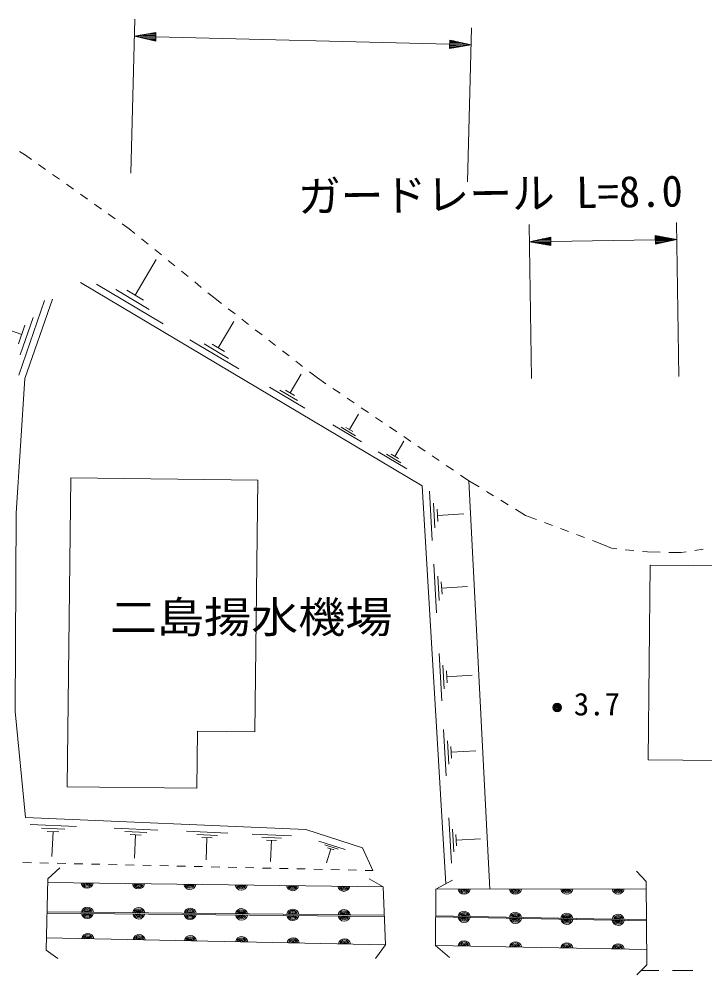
# Model space of a CAD drawing. Units: millimetres, scale not verified. Extents: x 40000 to 680000, y 20000 to 380000.
# Drawn here: x 171442 to 211502, y 272716 to 328536 of the extents above; entities that cross this region are included whole.
import ezdxf
from ezdxf.enums import TextEntityAlignment as Align

# ---------------------------------------------------------------- set-up
doc = ezdxf.new("R2010")
doc.units = ezdxf.units.MM
doc.header["$LTSCALE"] = 1000
doc.layers.add('M-BGD', color=7, linetype='Continuous', lineweight=13)
doc.layers.add('M-STR-HTXT', color=7, linetype='Continuous', lineweight=13)
doc.styles.add('ＭＳ ゴシック', font='')
doc.styles.get('ＭＳ ゴシック').set_extended_font_data('MS Gothic')

msp = doc.modelspace()

# ---------------------------------------------------------------- linework, layer by layer
at = {"layer": 'M-BGD'}
for p, q in [((171458, 320807), (171759, 320629)), ((171759, 320629), (172168, 320339)), ((172576, 320049), (172984, 319760)), ((173391, 319470), (173799, 319181)), ((174207, 318891), (174615, 318602)), ((175022, 318313), (175430, 318023)), ((175838, 317734), (176245, 317444)), ((176653, 317155), (177061, 316865)), ((177469, 316576), (177877, 316286)), ((178204, 316021), (177877, 316286)), ((178980, 315391), (178592, 315706)), ((179757, 314761), (179368, 315076)), ((178214, 312418), (179452, 314498)), ((180533, 314130), (180145, 314446)), ((181309, 313500), (180921, 313815)), ((182086, 312870), (181698, 313185)), ((194989, 301269), (175024, 313146)), ((179855, 310738), (175954, 313058)), ((179034, 311578), (177084, 312738)), ((178702, 312128), (177726, 312708)), ((172932, 312104), (171419, 307733)), ((182800, 312290), (182474, 312555)), ((183266, 311929), (182800, 312290)), ((184055, 311316), (183661, 311622)), ((171593, 310120), (169262, 310927)), ((172262, 311112), (171506, 308927)), ((184845, 310702), (184450, 311009)), ((171782, 310667), (171404, 309574)), ((183074, 309340), (183984, 310869)), ((185635, 310089), (185240, 310396)), ((184280, 308105), (181413, 309810)), ((183677, 308722), (182244, 309575)), ((183432, 309127), (182716, 309553)), ((186425, 309476), (186030, 309782)), ((187215, 308863), (186820, 309169)), ((188005, 308249), (187610, 308556)), ((187266, 306703), (187925, 307809)), ((188865, 307581), (188400, 307943)), ((189363, 307243), (188865, 307581)), ((188139, 305809), (186065, 307043)), ((187703, 306256), (186666, 306873)), ((187526, 306548), (187007, 306857)), ((190190, 306682), (189776, 306963)), ((191018, 306120), (190604, 306401)), ((190735, 304569), (191269, 305467)), ((191845, 305559), (191431, 305839)), ((191443, 303843), (189759, 304845)), ((192672, 304997), (192259, 305278)), ((191089, 304206), (190247, 304707)), ((190945, 304444), (190524, 304694)), ((193500, 304435), (193086, 304716)), ((193384, 302993), (193919, 303891)), ((194327, 303874), (193913, 304155)), ((194093, 302267), (192409, 303269)), ((193738, 302630), (192896, 303131)), ((193595, 302867), (193174, 303118)), ((195155, 303312), (194741, 303593)), ((195982, 302751), (195568, 303031)), ((196809, 302189), (196396, 302470)), ((197721, 301570), (197223, 301908)), ((197721, 301570), (198946, 277726)), ((197721, 301570), (198308, 301213)), ((196372, 278035), (194989, 301269)), ((195579, 298082), (195407, 300971)), ((198735, 300953), (199162, 300693)), ((199589, 300433), (200016, 300172)), ((195729, 298816), (195643, 300261)), ((195900, 299189), (195857, 299911)), ((200443, 299912), (201030, 299555)), ((195878, 299550), (197419, 299641)), ((201030, 299555), (201670, 299314)), ((202138, 299138), (202606, 298962)), ((203074, 298787), (203542, 298611)), ((204010, 298435), (204478, 298259)), ((204946, 298083), (205587, 297842)), ((206051, 297628), (205587, 297842)), ((206357, 297597), (206051, 297628)), ((207352, 297496), (206854, 297547)), ((211399, 297578), (210905, 297501)), ((208155, 297414), (207849, 297446)), ((208886, 297401), (208155, 297414)), ((210117, 297379), (209386, 297392)), ((210411, 297424), (210117, 297379)), ((195830, 293866), (195661, 296704)), ((195977, 294587), (195893, 296006)), ((196145, 294953), (196103, 295662)), ((196124, 295307), (197637, 295398)), ((196137, 288715), (195972, 291489)), ((196280, 289419), (196198, 290807)), ((196445, 289777), (196403, 290471)), ((196424, 290124), (197904, 290212)), ((196397, 284332), (196236, 287053)), ((196538, 285023), (196457, 286383)), ((196700, 285374), (196659, 286054)), ((196679, 285714), (198130, 285800)), ((172089, 281502), (174795, 281384)), ((196701, 279231), (196543, 281890)), ((172758, 281292), (174110, 281233)), ((173088, 281097), (173764, 281067)), ((173426, 281082), (173363, 279639)), ((176987, 281288), (179543, 281177)), ((177619, 281090), (178896, 281034)), ((177931, 280906), (178569, 280878)), ((178250, 280892), (178191, 279529)), ((181218, 281104), (183644, 280998)), ((181817, 280916), (183030, 280863)), ((185048, 280937), (187358, 280837)), ((196839, 279906), (196760, 281236)), ((196996, 280249), (196957, 280914)), ((182113, 280741), (182720, 280714)), ((182417, 280728), (182360, 279434)), ((185619, 280758), (186774, 280708)), ((185901, 280591), (186478, 280566)), ((186189, 280579), (186136, 279347)), ((188952, 280534), (190495, 280036)), ((189304, 280307), (190076, 280058)), ((196976, 280582), (198394, 280666)), ((189657, 280079), (189391, 279256)), ((189464, 280141), (189850, 280017)), ((172162, 279267), (171663, 279278)), ((173162, 279244), (172662, 279255)), ((174162, 279221), (173662, 279232)), ((175162, 279198), (174662, 279210)), ((176161, 279175), (175662, 279187)), ((177161, 279152), (176661, 279164)), ((178161, 279130), (177661, 279141)), ((179161, 279107), (178661, 279118)), ((180160, 279084), (179660, 279095)), ((181160, 279061), (180660, 279072)), ((182160, 279038), (181660, 279050)), ((183160, 279015), (182660, 279027)), ((184159, 278992), (183659, 279004)), ((185159, 278970), (184659, 278981)), ((186159, 278947), (185659, 278958)), ((187159, 278924), (186659, 278935)), ((188158, 278901), (187658, 278912)), ((189158, 278878), (188658, 278890)), ((190158, 278855), (189658, 278867)), ((191157, 278832), (190658, 278844)), ((192111, 278811), (191657, 278821)), ((173117, 278103), (192712, 277867)), ((195793, 277724), (208080, 277734)), ((173079, 276329), (192780, 276132)), ((192782, 276204), (173080, 276401)), ((195775, 276108), (208094, 275874)), ((208093, 275928), (195776, 276162)), ((192851, 274477), (173048, 274888)), ((208106, 274206), (195757, 274441)), ((207772, 272968), (208804, 272968)), ((209604, 272968), (210804, 272969))]:
    msp.add_line(p, q, dxfattribs=at)
for points in [[(171813, 281914), (171206, 288104), (171278, 299680), (171777, 307546), (173383, 312183)], [(192111, 278811), (191505, 280131), (188187, 281201), (171813, 281914)], [(173821, 278959), (173122, 278331), (173032, 274152), (173696, 273667)], [(207503, 278780), (208077, 278170), (208112, 273308), (207520, 272716)], [(191882, 278316), (192707, 277867), (192851, 274477), (192258, 273669)], [(196761, 278244), (195793, 277724), (195757, 274441), (196582, 273741)]]:
    msp.add_lwpolyline(points, dxfattribs=at)
for points in [[(174470, 301747), (174257, 283707), (181819, 283617), (181858, 286959), (185207, 286919), (185381, 301618)], [(218429, 296558), (218322, 285178), (208194, 285274), (208301, 296653)]]:
    msp.add_lwpolyline(points, close=True, dxfattribs=at)
for radius in [250, 204, 159, 114, 68.2, 22.7]:
    msp.add_circle((202876, 288335), radius, dxfattribs=at)
for centre, radius, start, end in [((175415, 278130), 354, 188.1068, 350.512), ((175415, 278130), 283, 190.3309, 348.288), ((175415, 278130), 212, 194.0772, 344.5417), ((175415, 278130), 142, 201.7889, 336.8299), ((175415, 278130), 100, 212.1066, 326.5123), ((178415, 278094), 354, 188.1068, 350.512), ((178415, 278094), 283, 190.3309, 348.288), ((178415, 278094), 212, 194.0772, 344.5417), ((178415, 278094), 142, 201.7889, 336.8299), ((178415, 278094), 100, 212.1066, 326.5123), ((181415, 278058), 354, 188.1068, 350.512), ((181415, 278058), 283, 190.3309, 348.288), ((181415, 278058), 212, 194.0772, 344.5417), ((181415, 278058), 142, 201.7889, 336.8299), ((181415, 278058), 100, 212.1066, 326.5123), ((184415, 278021), 354, 188.1068, 350.512), ((184415, 278021), 283, 190.3309, 348.288), ((184415, 278021), 212, 194.0772, 344.5417), ((184415, 278021), 142, 201.7889, 336.8299), ((184415, 278021), 100, 212.1066, 326.5123), ((187414, 277985), 354, 188.1068, 350.512), ((187414, 277985), 283, 190.3309, 348.288), ((187414, 277985), 212, 194.0772, 344.5417), ((187414, 277985), 142, 201.7889, 336.8299), ((187414, 277985), 100, 212.1066, 326.5123), ((190414, 277949), 354, 188.1068, 350.512), ((190414, 277949), 283, 190.3309, 348.288), ((190414, 277949), 212, 194.0772, 344.5417), ((190414, 277949), 142, 201.7889, 336.8299), ((190414, 277949), 100, 212.1066, 326.5123), ((197436, 277779), 354, 188.8449, 351.2501), ((197436, 277779), 283, 191.069, 349.0261), ((197436, 277779), 212, 194.8153, 345.2797), ((197436, 277779), 142, 202.527, 337.568), ((197436, 277779), 100, 212.8447, 327.2503), ((200436, 277782), 354, 188.8449, 351.2501), ((200436, 277782), 283, 191.069, 349.0261), ((200436, 277782), 212, 194.8153, 345.2797), ((200436, 277782), 142, 202.527, 337.568), ((200436, 277782), 100, 212.8447, 327.2503), ((203436, 277784), 354, 188.8449, 351.2501), ((203436, 277784), 283, 191.069, 349.0261), ((203436, 277784), 212, 194.8153, 345.2797), ((203436, 277784), 142, 202.527, 337.568), ((203436, 277784), 100, 212.8447, 327.2503), ((206436, 277787), 354, 188.8449, 351.2501), ((206436, 277787), 283, 191.069, 349.0261), ((206436, 277787), 212, 194.8153, 345.2797), ((206436, 277787), 142, 202.527, 337.568), ((206436, 277787), 100, 212.8447, 327.2503), ((175430, 276360), 354, 188.2236, 350.6288), ((175431, 276323), 354, 8.2236, 170.6288), ((175431, 276323), 283, 10.4476, 168.4047), ((175431, 276323), 212, 14.194, 164.6584), ((175431, 276323), 142, 21.9057, 156.9467), ((175431, 276323), 100, 32.2234, 146.629), ((178431, 276293), 354, 8.2236, 170.6288), ((178431, 276293), 283, 10.4476, 168.4047), ((178431, 276293), 212, 14.194, 164.6584), ((178431, 276293), 142, 21.9057, 156.9467), ((178431, 276293), 100, 32.2234, 146.629), ((181431, 276263), 354, 8.2236, 170.6288), ((181431, 276263), 283, 10.4476, 168.4047), ((181431, 276263), 212, 14.194, 164.6584), ((181431, 276263), 142, 21.9057, 156.9467), ((181431, 276263), 100, 32.2234, 146.629), ((184430, 276233), 354, 8.2236, 170.6288), ((184430, 276233), 283, 10.4476, 168.4047), ((184430, 276233), 212, 14.194, 164.6584), ((184430, 276233), 142, 21.9057, 156.9467), ((184430, 276233), 100, 32.2234, 146.629), ((187430, 276203), 354, 8.2236, 170.6288), ((187430, 276203), 283, 10.4476, 168.4047), ((187430, 276203), 212, 14.194, 164.6584), ((187430, 276203), 142, 21.9057, 156.9467), ((190430, 276173), 354, 8.2236, 170.6288), ((190430, 276173), 283, 10.4476, 168.4047), ((190430, 276173), 212, 14.194, 164.6584), ((190430, 276173), 142, 21.9057, 156.9467), ((197434, 276077), 354, 7.7061, 170.1113), ((197434, 276077), 283, 9.9301, 167.8873), ((200434, 276019), 354, 7.7061, 170.1113), ((203433, 275962), 354, 7.7061, 170.1113), ((175430, 276360), 283, 190.4476, 348.4047), ((175430, 276360), 212, 194.194, 344.6584), ((175430, 276360), 142, 201.9057, 336.9467), ((175430, 276360), 100, 212.2234, 326.629), ((178430, 276330), 354, 188.2236, 350.6288), ((178430, 276330), 283, 190.4476, 348.4047), ((178430, 276330), 212, 194.194, 344.6584), ((178430, 276330), 142, 201.9057, 336.9467), ((178430, 276330), 100, 212.2234, 326.629), ((181430, 276300), 354, 188.2236, 350.6288), ((181430, 276300), 283, 190.4476, 348.4047), ((181430, 276300), 212, 194.194, 344.6584), ((181430, 276300), 142, 201.9057, 336.9467), ((181430, 276300), 100, 212.2234, 326.629), ((184430, 276270), 354, 188.2236, 350.6288), ((184430, 276270), 283, 190.4476, 348.4047), ((184430, 276270), 212, 194.194, 344.6584), ((184430, 276270), 142, 201.9057, 336.9467), ((184430, 276270), 100, 212.2234, 326.629), ((187430, 276240), 354, 188.2236, 350.6288), ((187430, 276240), 283, 190.4476, 348.4047), ((187430, 276240), 212, 194.194, 344.6584), ((187430, 276240), 142, 201.9057, 336.9467), ((187430, 276240), 100, 212.2234, 326.629), ((187430, 276203), 100, 32.2234, 146.629), ((190430, 276210), 354, 188.2236, 350.6288), ((190430, 276210), 283, 190.4476, 348.4047), ((190430, 276210), 212, 194.194, 344.6584), ((190430, 276210), 142, 201.9057, 336.9467), ((190430, 276210), 100, 212.2234, 326.629), ((190430, 276173), 100, 32.2234, 146.629), ((197436, 276131), 354, 187.7061, 350.1113), ((197436, 276131), 283, 189.9301, 347.8873), ((197434, 276077), 212, 13.6765, 164.1409), ((197436, 276131), 212, 193.6765, 344.1409), ((197434, 276077), 142, 21.3882, 156.4292), ((197436, 276131), 142, 201.3882, 336.4292), ((197434, 276077), 100, 31.7059, 146.1115), ((197436, 276131), 100, 211.7059, 326.1115), ((200436, 276074), 354, 187.7061, 350.1113), ((200434, 276019), 283, 9.9301, 167.8873), ((200436, 276074), 283, 189.9301, 347.8873), ((200434, 276019), 212, 13.6765, 164.1409), ((200436, 276074), 212, 193.6765, 344.1409), ((200434, 276019), 142, 21.3882, 156.4292), ((200436, 276074), 142, 201.3882, 336.4292), ((200434, 276019), 100, 31.7059, 146.1115), ((200436, 276074), 100, 211.7059, 326.1115), ((203435, 276017), 354, 187.7061, 350.1113), ((203433, 275962), 283, 9.9301, 167.8873), ((203435, 276017), 283, 189.9301, 347.8873), ((203433, 275962), 212, 13.6765, 164.1409), ((203435, 276017), 212, 193.6765, 344.1409), ((203433, 275962), 142, 21.3882, 156.4292), ((203435, 276017), 142, 201.3882, 336.4292), ((203433, 275962), 100, 31.7059, 146.1115), ((203435, 276017), 100, 211.7059, 326.1115), ((206432, 275905), 354, 7.7061, 170.1113), ((206434, 275959), 354, 187.7061, 350.1113), ((206432, 275905), 283, 9.9301, 167.8873), ((206434, 275959), 283, 189.9301, 347.8873), ((206432, 275905), 212, 13.6765, 164.1409), ((206434, 275959), 212, 193.6765, 344.1409), ((206432, 275905), 142, 21.3882, 156.4292), ((206434, 275959), 142, 201.3882, 336.4292), ((206432, 275905), 100, 31.7059, 146.1115), ((206434, 275959), 100, 211.7059, 326.1115), ((175450, 274784), 354, 7.6073, 170.0124), ((175450, 274784), 283, 9.8313, 167.7884), ((175450, 274784), 212, 13.5776, 164.0421), ((175450, 274784), 142, 21.2894, 156.3304), ((175450, 274784), 100, 31.607, 146.0127), ((178449, 274722), 354, 7.6073, 170.0124), ((178449, 274722), 283, 9.8313, 167.7884), ((178449, 274722), 212, 13.5776, 164.0421), ((178449, 274722), 142, 21.2894, 156.3304), ((178449, 274722), 100, 31.607, 146.0127), ((181448, 274659), 354, 7.6073, 170.0124), ((181448, 274659), 283, 9.8313, 167.7884), ((181448, 274659), 212, 13.5776, 164.0421), ((181448, 274659), 142, 21.2894, 156.3304), ((181448, 274659), 100, 31.607, 146.0127), ((184448, 274597), 354, 7.6073, 170.0124), ((184448, 274597), 283, 9.8313, 167.7884), ((184448, 274597), 212, 13.5776, 164.0421), ((184448, 274597), 142, 21.2894, 156.3304), ((184448, 274597), 100, 31.607, 146.0127), ((187447, 274535), 354, 7.6073, 170.0124), ((187447, 274535), 283, 9.8313, 167.7884), ((187447, 274535), 212, 13.5776, 164.0421), ((187447, 274535), 142, 21.2894, 156.3304), ((187447, 274535), 100, 31.607, 146.0127), ((190446, 274472), 354, 7.6073, 170.0124), ((190446, 274472), 283, 9.8313, 167.7884), ((190446, 274472), 212, 13.5776, 164.0421), ((197431, 274355), 354, 7.7061, 170.1113), ((197431, 274355), 283, 9.9301, 167.8873), ((200431, 274298), 354, 7.7061, 170.1113), ((190446, 274472), 142, 21.2894, 156.3304), ((190446, 274472), 100, 31.607, 146.0127), ((197431, 274355), 212, 13.6765, 164.1409), ((197431, 274355), 142, 21.3882, 156.4292), ((197431, 274355), 100, 31.7059, 146.1115), ((200431, 274298), 283, 9.9301, 167.8873), ((200431, 274298), 212, 13.6765, 164.1409), ((200431, 274298), 142, 21.3882, 156.4292), ((200431, 274298), 100, 31.7059, 146.1115), ((203430, 274240), 354, 7.7061, 170.1113), ((203430, 274240), 283, 9.9301, 167.8873), ((203430, 274240), 212, 13.6765, 164.1409), ((203430, 274240), 142, 21.3882, 156.4292), ((203430, 274240), 100, 31.7059, 146.1115), ((206429, 274183), 354, 7.7061, 170.1113), ((206429, 274183), 283, 9.9301, 167.8873), ((206429, 274183), 212, 13.6765, 164.1409), ((206429, 274183), 142, 21.3882, 156.4292), ((206429, 274183), 100, 31.7059, 146.1115)]:
    msp.add_arc(centre, radius, start, end, dxfattribs=at)
at = {"layer": 'M-STR-HTXT'}
for p, q in [((177976, 319539), (178206, 328536)), ((178180, 327536), (179436, 327754)), ((179434, 327654), (178934, 327667)), ((179185, 327710), (179435, 327704)), ((179423, 327254), (179436, 327754)), ((197638, 319036), (197867, 328033)), ((178180, 327536), (179423, 327254)), ((178180, 327536), (179430, 327504)), ((179429, 327454), (178429, 327480)), ((179431, 327554), (178431, 327580)), ((178678, 327423), (179427, 327404)), ((178683, 327623), (179432, 327604)), ((179426, 327354), (178926, 327367)), ((179175, 327310), (179425, 327304)), ((179430, 327504), (196592, 327066)), ((196599, 327315), (196586, 326816)), ((196594, 327116), (197593, 327090)), ((197345, 327146), (196595, 327166)), ((196596, 327216), (197096, 327203)), ((196847, 327259), (196597, 327266)), ((197842, 327034), (196599, 327315)), ((197842, 327034), (196586, 326816)), ((196837, 326859), (196587, 326866)), ((196588, 326916), (197088, 326903)), ((197340, 326946), (196590, 326966)), ((196591, 327016), (197591, 326990)), ((197842, 327034), (196592, 327066)), ((201370, 307538), (201234, 316537)), ((209974, 307668), (209839, 316667)), ((201249, 315537), (202495, 315806)), ((201249, 315537), (202499, 315556)), ((201249, 315537), (202503, 315306)), ((202498, 315606), (201499, 315591)), ((202500, 315506), (201500, 315491)), ((201748, 315645), (202498, 315656)), ((201751, 315445), (202501, 315456)), ((202497, 315706), (201997, 315699)), ((202501, 315406), (202001, 315399)), ((202246, 315752), (202496, 315756)), ((202503, 315306), (202495, 315806)), ((202499, 315556), (208604, 315648)), ((209854, 315667), (208600, 315898)), ((208600, 315898), (208608, 315398)), ((208851, 315852), (208601, 315848)), ((208602, 315798), (209102, 315806)), ((209352, 315760), (208602, 315748)), ((208603, 315698), (209603, 315713)), ((209854, 315667), (208604, 315648)), ((208605, 315598), (209605, 315613)), ((209355, 315560), (208605, 315548)), ((208606, 315498), (209106, 315506)), ((208857, 315452), (208607, 315448)), ((209854, 315667), (208608, 315398)), ((202252, 315352), (202502, 315356))]:
    msp.add_line(p, q, dxfattribs=at)

# ---------------------------------------------------------------- texts
at = {"layer": 'M-BGD', "style": 'ＭＳ ゴシック', "width": 1.1}
msp.add_text('二島揚水機場', height=1833, dxfattribs=at).set_placement((184994, 292144), align=Align.BOTTOM_CENTER)
at = {"layer": 'M-BGD', "style": 'ＭＳ ゴシック'}
msp.add_text('3.7', height=1320, dxfattribs=at).set_placement((203844, 287474), align=Align.BOTTOM_LEFT)
at = {"layer": 'M-STR-HTXT', "style": 'ＭＳ ゴシック'}
msp.add_text('ガードレール L=8.0', height=1833, rotation=0.865, dxfattribs=at).set_placement((198994, 316873), align=Align.BOTTOM_CENTER)

doc.saveas('drawing.dxf')
